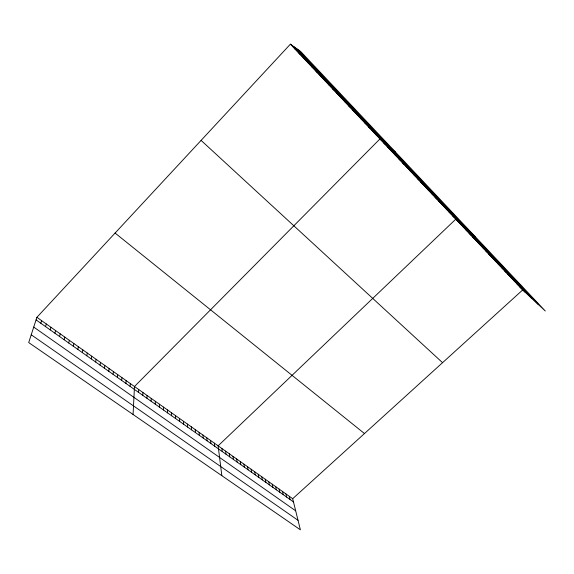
<?xml version="1.0" encoding="UTF-8"?>
<svg xmlns="http://www.w3.org/2000/svg" width="574" height="574" viewBox="0 0 574 574"><rect width="100%" height="100%" fill="white"/><g stroke="black" fill="none" stroke-linecap="round" stroke-linejoin="round"><path stroke-width="0.86" d="M155.303 404.204L155.31 401.291M151.163 401.276L151.192 398.37M146.994 398.327L147.052 395.429M142.797 395.364L142.89 392.48M138.578 392.379L138.7 389.502M133.075 414.5L134.481 386.517L379.945 138.93L395.723 152.332M130.14 386.41L130.312 383.561M125.921 383.425L126.122 380.591M121.674 380.426L121.903 377.599M117.405 377.405L117.663 374.592M113.114 374.37L113.401 371.565M108.795 371.313L109.11 368.522M104.446 368.243L104.791 365.459M100.077 365.15L100.45 362.381M95.679 362.043L96.088 359.288M91.259 358.915L91.697 356.174M86.81 355.772L87.277 353.039M82.333 352.608L82.835 349.889M77.827 349.423L78.365 346.718M73.3 346.215L73.867 343.532M68.744 342.994L69.339 340.317M64.159 339.758L64.79 337.096M59.553 336.493L60.213 333.846M54.91 333.214L55.606 330.581M50.239 329.914L50.971 327.295M45.547 326.592L46.307 323.987M40.819 323.248L41.622 320.665M36.901 317.314L28.7 342.563L300.389 529.824L292.683 498.706L36.901 317.314L290.387 44.176L300.589 51.423L545.3 311L522.692 289.949L290.387 44.176M292.683 498.706L522.692 289.949M31.226 334.778L298.035 520.309M33.73 327.08L295.682 510.824M36.069 319.89L293.479 501.913M294.742 48.783L295.811 49.551M299.076 53.36L300.166 54.164M303.373 57.909L304.493 58.742M307.642 62.43L308.798 63.298M311.89 66.921L313.067 67.818M316.102 71.377L317.307 72.302M320.292 75.811L321.526 76.765M324.446 80.209L325.709 81.199M328.579 84.586L329.871 85.598M332.69 88.927L334.003 89.975M336.766 93.239L338.108 94.315M115.094 233.058L364.476 433.549M340.82 97.53L342.183 98.635M344.845 101.792L346.237 102.918M348.849 106.025L350.262 107.18M352.816 110.23L354.258 111.413M356.77 114.405L358.233 115.618M360.694 118.56L362.187 119.794M364.59 122.685L366.104 123.948M368.465 126.782L370.008 128.074M372.318 130.858L373.875 132.171M376.142 134.904L377.728 136.246M383.784 142.991L385.412 144.383M387.601 147.03L389.251 148.444M391.396 151.041L393.068 152.483M395.163 155.03L396.856 156.494M398.908 158.991L400.623 160.476M402.632 162.93L404.369 164.437M406.335 166.847L408.085 168.376M410.008 170.736L411.788 172.286M413.66 174.596L415.454 176.175M417.291 178.442L419.106 180.035M420.9 182.259L422.737 183.874M424.487 186.055L426.339 187.691M428.053 189.822L429.926 191.486M431.591 193.567L433.485 195.253M435.114 197.298L437.022 198.999M438.615 201L440.538 202.722M442.088 204.674L444.039 206.418M445.546 208.333L447.512 210.098M448.983 211.971L450.963 213.75M452.398 215.587L454.4 217.381M475.509 236.976L455.799 219.175L218.134 445.84L221.837 475.681M459.171 222.748L461.202 224.585M462.529 226.299L464.574 228.151M465.858 229.83L467.925 231.702M469.173 233.338L471.254 235.225M472.474 236.825L474.569 238.727M475.753 240.291L477.862 242.214M479.01 243.735L481.134 245.679M482.246 247.164L484.384 249.123M485.468 250.565L487.62 252.546M488.668 253.952L490.835 255.947M491.846 257.324L494.035 259.333M495.01 260.668L497.213 262.691M498.16 263.997L500.37 266.035M501.289 267.305L503.513 269.364M201.094 140.393L442.554 362.682M504.395 270.598L506.634 272.672M507.488 273.87L509.741 275.958M510.566 277.12L512.833 279.222M513.622 280.356L515.897 282.473M516.657 283.57L518.953 285.701M519.685 286.77L521.988 288.916M291.42 44.908L525.009 292.109M297.432 49.177L538.362 304.543M294.311 46.968L531.467 298.121M289.318 496.323L290.092 499.516M285.938 493.92L286.691 497.113M282.537 491.509L283.276 494.695M279.115 489.084L279.839 492.27M275.678 486.652L276.381 489.823M272.227 484.198L272.908 487.369M268.754 481.737L269.421 484.901M265.26 479.261L265.906 482.418M261.751 476.772L262.375 479.921M258.221 474.268L258.831 477.41M254.677 471.756L255.265 474.892M251.111 469.223L251.677 472.352M247.523 466.684L248.076 469.805M243.921 464.122L244.445 467.243M240.298 461.553L240.8 464.667M236.653 458.97L237.141 462.07M232.987 456.373L233.453 459.465M229.306 453.761L229.751 456.847M225.604 451.135L226.027 454.213M221.88 448.495L222.282 451.566M214.367 443.171L214.726 446.228M210.586 440.488L210.916 443.53M206.776 437.783L207.092 440.825M202.952 435.07L203.239 438.106M199.099 432.344L199.372 435.365M195.232 429.596L195.476 432.609M191.343 426.841L191.558 429.84M187.425 424.064L187.619 427.056M183.493 421.273L183.666 424.258M179.533 418.468L179.684 421.445M175.558 415.641L175.673 418.611M171.554 412.806L171.648 415.763M167.529 409.951L167.594 412.9M163.482 407.081L163.525 410.015M159.407 404.189L159.428 407.117"/></g></svg>
